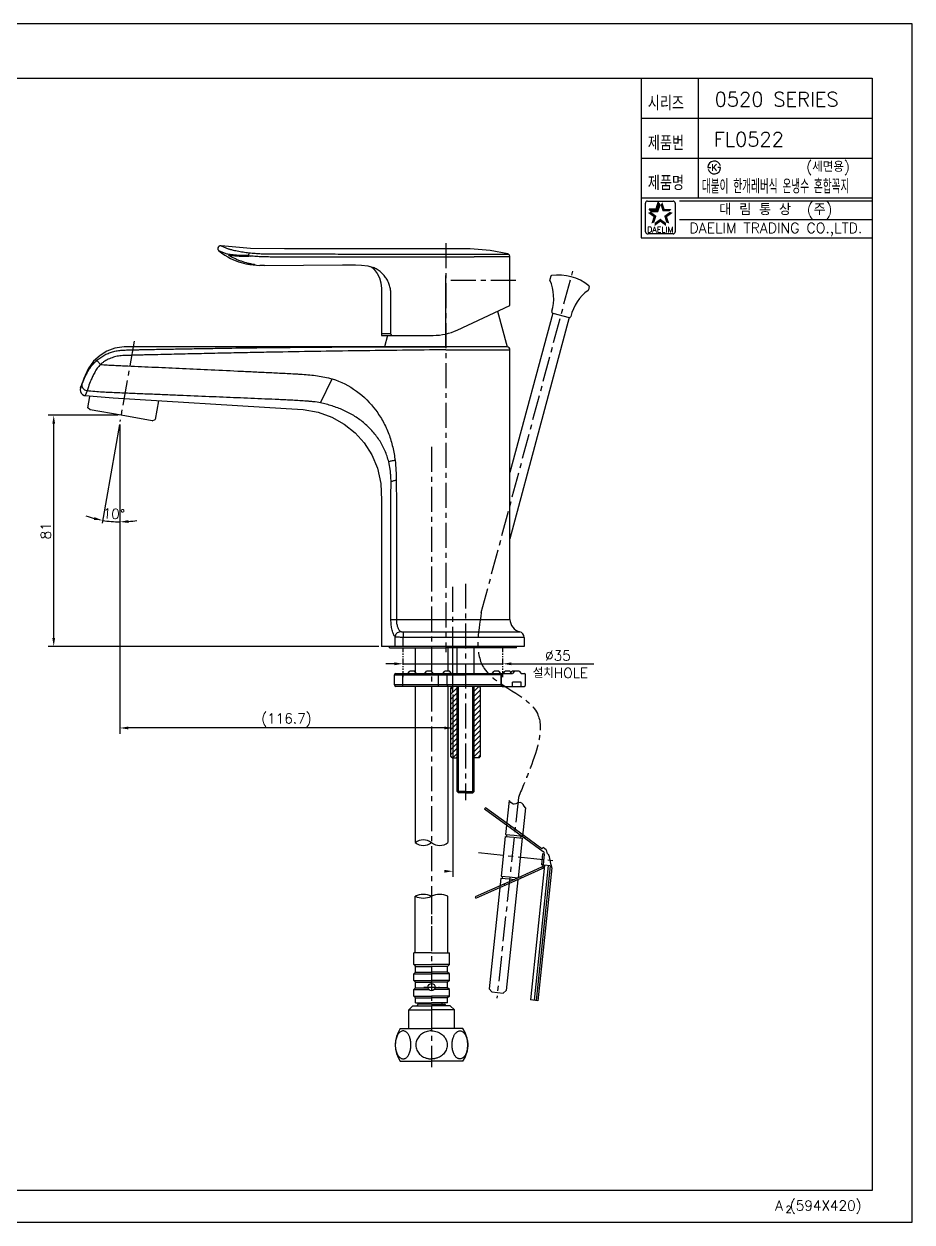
# Model space of a CAD drawing. Extents: x 2621 to 3215, y 11804 to 12224.
# Drawn here: x 2903.3 to 3214.7, y 11803.6 to 12223.6 of the extents above; entities that cross this region are included whole.
import ezdxf
from ezdxf.enums import TextEntityAlignment as Align

# ---------------------------------------------------------------- set-up
doc = ezdxf.new("R2010")
doc.units = 0
doc.header["$LTSCALE"] = 7
doc.header["$MEASUREMENT"] = 0
for name, pattern in [('CENTER', [2, 1.25, -0.25, 0.25, -0.25]), ('HIDDEN', [0.375, 0.25, -0.125]), ('PHANTOM2', [1.25, 0.625, -0.125, 0.125, -0.125, 0.125, -0.125])]:
    doc.linetypes.add(name, pattern=pattern)
doc.layers.get('0').update_dxf_attribs({"color": 2, "linetype": 'CONTINUOUS'})
for name, color, linetype in [('08_ALL_FEATURES', 7, 'CONTINUOUS'), ('CL', 1, 'CENTER'), ('D', 2, 'CONTINUOUS'), ('DEFAULT_2', 8, 'HIDDEN'), ('DIM', 2, 'CONTINUOUS'), ('DWG', 7, 'CONTINUOUS'), ('HT', 3, 'CONTINUOUS'), ('PH', 3, 'PHANTOM2'), ('TXT', 4, 'CONTINUOUS')]:
    doc.layers.add(name, color=color, linetype=linetype)
doc.styles.add('GHS', font='ROMANS.shx', dxfattribs={"bigfont": 'GHS.shx'})
doc.styles.add('ROMANS', font='romans', dxfattribs={"bigfont": 'GHS.shx'})

msp = doc.modelspace()

# ---------------------------------------------------------------- hatches: boundary and pattern name
at = {"layer": 'HT'}
h = msp.add_hatch(dxfattribs=at)
h.set_pattern_fill('ANSI31', color=256, scale=10, style=0)
h.set_pattern_definition([(45, (3206.591, 4431.2558), (-0.88388348, 0.88388348), [])])
h.paths.add_polyline_path([(3055.68, 11991.37), (3053.61, 11991.37), (3053.55, 11991.34), (3053.48, 11991.29), (3053.41, 11991.24), (3053.34, 11991.19), (3053.28, 11991.14), (3053.2, 11991.08), (3053.13, 11991.02), (3053.06, 11990.95), (3052.99, 11990.87), (3052.99, 11966.87), (3053.06, 11966.8), (3053.13, 11966.73), (3053.2, 11966.67), (3053.28, 11966.61), (3053.34, 11966.56), (3053.41, 11966.51), (3053.48, 11966.46), (3053.55, 11966.41), (3053.61, 11966.37), (3054.96, 11966.37), (3055.02, 11966.41), (3055.09, 11966.46), (3055.16, 11966.51), (3055.68, 11966.9)])
h.paths.add_polyline_path([(3063.38, 11990.87), (3063.31, 11990.95), (3063.24, 11991.02), (3063.16, 11991.08), (3063.09, 11991.14), (3063.02, 11991.19), (3062.96, 11991.24), (3062.89, 11991.29), (3062.82, 11991.34), (3062.76, 11991.37), (3060.68, 11991.37), (3060.68, 11966.9), (3061.21, 11966.51), (3061.28, 11966.46), (3061.35, 11966.41), (3061.41, 11966.37), (3062.76, 11966.37), (3062.82, 11966.41), (3062.89, 11966.46), (3062.96, 11966.51), (3063.02, 11966.56), (3063.09, 11966.61), (3063.16, 11966.67), (3063.24, 11966.73), (3063.31, 11966.8), (3063.38, 11966.87)])

# ---------------------------------------------------------------- linework, layer by layer
at = {"color": 7}
for p, q in [((3119.73, 12204.59), (3119.73, 12148.59)), ((3139.73, 12204.59), (3139.73, 12162.59)), ((3119.73, 12190.59), (3200.73, 12190.59)), ((3119.73, 12176.59), (3200.73, 12176.59)), ((3119.73, 12162.59), (3200.73, 12162.59)), ((3119.73, 12148.59), (3200.73, 12148.59))]:
    msp.add_line(p, q, dxfattribs=at)
at = {"color": 2, "linetype": 'Continuous'}
for p, q in [((3121.21, 12150.73), (3121.21, 12160.73)), ((3121.96, 12161.48), (3130.96, 12161.48)), ((3131.71, 12160.73), (3131.71, 12150.73)), ((3133.23, 12161.59), (3200.73, 12161.59)), ((3133.23, 12155.09), (3200.73, 12155.09)), ((3130.96, 12149.98), (3122.21, 12149.98))]:
    msp.add_line(p, q, dxfattribs=at)
at = {"color": 2}
for p, q in [((3124.97, 12158.77), (3125.72, 12161.08)), ((3125.64, 12157.86), (3126.39, 12160.17)), ((3126.39, 12160.17), (3125.72, 12161.08)), ((3123.21, 12157.86), (3122.55, 12158.77)), ((3122.55, 12158.77), (3124.97, 12158.77)), ((3123.21, 12157.86), (3125.64, 12157.86)), ((3046.22, 11913.87), (3046.23, 11913.88))]:
    msp.add_line(p, q, dxfattribs=at)
at = {"color": 7, "linetype": 'Continuous'}
for p, q in [((2971.36, 12145.2), (2971.33, 12145.12)), ((2971.34, 12144.51), (2971.37, 12144.42)), ((2971.37, 12144.42), (2971.42, 12144.33)), ((2971.42, 12144.33), (2971.46, 12144.27)), ((2971.42, 12144.33), (2971.47, 12144.25)), ((2971.46, 12144.27), (2971.47, 12144.25)), ((2971.47, 12144.25), (2971.65, 12144.05)), ((2971.53, 12145.48), (2971.48, 12145.41)), ((2971.7, 12145.63), (2971.64, 12145.59)), ((2972.08, 12145.8), (2972.02, 12145.79)), ((2972.15, 12145.82), (2972.08, 12145.8)), ((2972.4, 12145.82), (2972.34, 12145.82)), ((3073.14, 12142.89), (3072.97, 12142.95)), ((3072.97, 12142.95), (3072.97, 12142.95)), ((3073.41, 12142.71), (3073.14, 12142.89)), ((3073.61, 12142.45), (3073.41, 12142.71)), ((3073.71, 12142.14), (3073.61, 12142.45)), ((2982.53, 12139.28), (2986.04, 12138.97)), ((2982.53, 12139.28), (2986.04, 12138.97)), ((2987.7, 12138.92), (3014.99, 12139.12)), ((2987.7, 12138.92), (3014.99, 12139.12)), ((3014.99, 12139.12), (3017.32, 12139.12)), ((3014.99, 12139.12), (3017.32, 12139.12)), ((3023.86, 12138.77), (3025.08, 12138.41)), ((3023.86, 12138.77), (3026.07, 12138.11)), ((3073.73, 12142.01), (3073.71, 12142.14)), ((3073.73, 12124.91), (3073.73, 12141.98)), ((3028.73, 12130.83), (3028.73, 12114.42)), ((3072.73, 12110.37), (2957.4, 12110.38)), ((3051.12, 12110.37), (3050.69, 12110.37)), ((3051.2, 12110.37), (3051.12, 12110.37)), ((3051.23, 12110.37), (3051.2, 12110.37)), ((3051.23, 12109.37), (3073.73, 12109.37)), ((3073.73, 12014.87), (3073.73, 12109.37)), ((3007.28, 12090.76), (3011.39, 12099.16)), ((2925.44, 12094.96), (2924.8, 12093.31)), ((2924.8, 12093.31), (2934.61, 12092.48)), ((2934.61, 12092.48), (2995.3, 12088.82)), ((3031.99, 12014.87), (3073.73, 12014.87)), ((3033.49, 12005.37), (3033.48, 12008.75)), ((3036.31, 12010.5), (3077.2, 12010.5)), ((3036.31, 12005.37), (3036.31, 12008.55)), ((3078.73, 12008.55), (3036.31, 12008.55)), ((3078.73, 12008.55), (3078.73, 12005.37)), ((3078.73, 12005.37), (3028.73, 12005.37))]:
    msp.add_line(p, q, dxfattribs=at)
at = {"color": 1, "linetype": 'Continuous'}
for p, q in [((3051.23, 12110.37), (3051.23, 12135.39)), ((3053.73, 11989.49), (3053.73, 12005.37))]:
    msp.add_line(p, q, dxfattribs=at)
at = {"linetype": 'Continuous'}
msp.add_lwpolyline([(2620.73, 11803.59), (3214.73, 11803.59), (3214.73, 12223.59), (2620.73, 12223.59)], close=True, dxfattribs=at)
at = {"color": 7, "linetype": 'Continuous'}
for points in [[(2971.33, 12145.12), (2971.31, 12145.04), (2971.3, 12144.96), (2971.29, 12144.87), (2971.29, 12144.78), (2971.3, 12144.69), (2971.31, 12144.6), (2971.34, 12144.51)], [(2971.48, 12145.41), (2971.43, 12145.35), (2971.39, 12145.28), (2971.36, 12145.2)], [(2971.64, 12145.59), (2971.58, 12145.53), (2971.53, 12145.48)], [(2971.65, 12144.05), (2972.62, 12143.3), (2973.7, 12142.56), (2974.79, 12141.9), (2975.77, 12141.37), (2976.74, 12140.91), (2977.67, 12140.52), (2978.57, 12140.2), (2979.43, 12139.94), (2980.26, 12139.73), (2981.06, 12139.54), (2981.83, 12139.38), (2982.53, 12139.28)], [(2972.02, 12145.79), (2971.95, 12145.77), (2971.89, 12145.74), (2971.82, 12145.71), (2971.76, 12145.67), (2971.7, 12145.63)], [(2972.34, 12145.82), (2972.28, 12145.82), (2972.21, 12145.82), (2972.15, 12145.82)], [(3051.95, 12144.72), (2994.65, 12144.72), (2982.75, 12144.89), (2972.41, 12145.82)], [(3072.97, 12142.95), (3066.83, 12144.15), (3059.75, 12144.71), (3051.95, 12144.72)], [(3017.32, 12139.12), (3019.52, 12139.1), (3021.73, 12139), (3023.86, 12138.77)], [(3017.32, 12139.12), (3019.52, 12139.1), (3021.73, 12139), (3023.86, 12138.77)], [(3025.08, 12138.41), (3026.07, 12137.51), (3027.15, 12136.11), (3027.97, 12134.55), (3028.5, 12132.82), (3028.73, 12130.83)], [(2957.4, 12110.38), (2946.5, 12110.39), (2942.24, 12110.38), (2938.49, 12110.35), (2935.19, 12109.89), (2932.4, 12108.86), (2929.98, 12107.4)], [(2929.98, 12107.4), (2927.73, 12105.33), (2925.82, 12102.64), (2924.32, 12099.33), (2923.11, 12095.88)], [(2923.11, 12095.88), (2923.03, 12095.31), (2923.12, 12094.69), (2923.41, 12094.13), (2923.86, 12093.68), (2924.43, 12093.39), (2924.8, 12093.31)], [(2995.3, 12088.82), (3001.26, 12088.45), (3006.51, 12087.53), (3011.3, 12085.8), (3015.63, 12083.35), (3019.43, 12080.27), (3022.61, 12076.72), (3025.26, 12072.57), (3027.26, 12067.83), (3028.47, 12062.51), (3028.74, 12056.65), (3028.73, 12005.37)]]:
    msp.add_lwpolyline(points, dxfattribs=at)
at = {"color": 2, "linetype": 'Continuous'}
for centre, radius, start, end in [((3121.96, 12160.73), 0.75, 90, 180), ((3130.96, 12160.73), 0.75, 0, 90), ((3122.09, 12150.85), 0.884, 188.1301, 278.1301), ((3130.96, 12150.73), 0.75, 270, 0), ((3043.38, 11911.66), 6.77, 65.107, 115.329), ((3043.33, 11923.94), 6.78, 245.1431, 295.293), ((3049.08, 11911.66), 6.77, 64.671, 114.893)]:
    msp.add_arc(centre, radius, start, end, dxfattribs=at)
at = {"color": 7, "linetype": 'Continuous'}
for centre, radius, start, end in [((2972.29, 12144.82), 0.999, 101.1342, 213.8387), ((2972.29, 12144.82), 1.01, 82.7442, 101.1081), ((3072.72, 12141.97), 1.01, 60.8236, 75.7206), ((3072.73, 12141.98), 0.996, 51.8002, 60.8166), ((3072.72, 12141.97), 1, 42.0377, 51.7774), ((3072.73, 12141.98), 0.998, 13.7351, 42.0249), ((3072.72, 12141.97), 1.01, 1.9742, 13.7303), ((3072.73, 12109.37), 1, 359.9972, 89.9908), ((3078.23, 12014.88), 4.5, 180.044, 256.6658), ((3076.73, 12008.55), 2, 359.9662, 76.638), ((3043.73, 11865.69), 10.25, 145.8767, 214.1233), ((3048.73, 11865.69), 10.25, 325.8767, 34.1233)]:
    msp.add_arc(centre, radius, start, end, dxfattribs=at)
for centre, start, end in [((3043.36, 11932.89), 52.1368, 127.8632), ((3043.36, 11940.29), 232.1368, 307.8632), ((3049.11, 11940.29), 232.08, 307.8063)]:
    msp.add_arc(centre, 4.68, start, end)
for points, knots in [([(2928.87, 12105.68), (2929.72, 12106.43), (2931.14, 12107.39), (2933.2, 12108.31), (2934.8, 12108.82), (2936.44, 12109.14), (2938.05, 12109.27), (2939.58, 12109.31), (2941.06, 12109.35), (2942.52, 12109.38), (2944.47, 12109.43), (2946.91, 12109.47), (2949.84, 12109.53), (2953.74, 12109.6), (2958.61, 12109.69), (2964.46, 12109.8), (2970.31, 12109.89), (2978.11, 12110.01), (2987.87, 12110.14), (2999.57, 12110.26), (3011.27, 12110.35), (3019.07, 12110.37), (3022.98, 12110.37)], [0, 0, 0, 0, 0.035717, 0.053407, 0.071033, 0.088855, 0.105913, 0.121939, 0.137323, 0.152715, 0.168146, 0.198997, 0.229777, 0.260587, 0.322187, 0.3838, 0.445412, 0.507026, 0.630261, 0.753503, 0.876754, 1, 1, 1, 1]), ([(3051.23, 12109.37), (3046.15, 12109.31), (3036, 12109.18), (3020.76, 12109.02), (3005.52, 12108.8), (2992.83, 12108.57), (2982.67, 12108.37), (2975.05, 12108.21), (2968.7, 12108.08), (2963.63, 12107.96), (2959.82, 12107.88), (2956.01, 12107.79), (2952.2, 12107.7), (2949.03, 12107.63), (2946.49, 12107.57), (2944.59, 12107.53), (2942.68, 12107.48), (2940.78, 12107.42), (2938.87, 12107.39), (2937.29, 12107.3), (2936.03, 12107.11), (2934.8, 12106.82), (2933.3, 12106.29), (2931.89, 12105.54), (2930.84, 12104.83), (2930.35, 12104.43), (2930.11, 12104.22)], [0, 0, 0, 0, 0.125005, 0.250015, 0.375029, 0.500042, 0.562548, 0.625053, 0.687556, 0.718807, 0.750058, 0.781308, 0.812557, 0.843806, 0.85943, 0.875054, 0.890678, 0.906302, 0.921925, 0.937544, 0.945354, 0.953164, 0.968774, 0.984382, 0.992191, 1, 1, 1, 1]), ([(3022.98, 12110.37), (3027.68, 12110.38), (3037.09, 12110.37), (3046.49, 12110.37), (3051.2, 12110.37)], [0, 0, 0, 0, 0.500033, 1, 1, 1, 1]), ([(2923.77, 12097.53), (2923.95, 12097.97), (2924.41, 12099.15), (2925.14, 12100.72), (2925.99, 12102.24), (2926.8, 12103.46), (2927.76, 12104.63), (2928.49, 12105.34), (2928.87, 12105.68)], [0, 0, 0, 0, 0.148039, 0.390243, 0.533396, 0.685177, 0.84166, 1, 1, 1, 1]), ([(2930.11, 12104.22), (2929.96, 12104.39), (2929.73, 12104.64), (2929.45, 12104.98), (2929.26, 12105.2), (2929.1, 12105.39), (2928.98, 12105.53), (2928.91, 12105.62), (2928.88, 12105.67), (2928.87, 12105.68)], [0, 0, 0, 0, 0.357845, 0.53123, 0.687288, 0.816308, 0.912709, 0.973254, 1, 1, 1, 1]), ([(2930.11, 12104.22), (2929.72, 12103.79), (2929, 12102.9), (2928.1, 12101.48), (2927.37, 12100.06), (2926.62, 12098.36), (2925.99, 12096.67), (2925.59, 12095.43), (2925.44, 12094.96)], [0, 0, 0, 0, 0.165221, 0.327178, 0.482075, 0.625088, 0.859165, 1, 1, 1, 1]), ([(2930.11, 12104.22), (2930.91, 12104.16), (2932.51, 12104.05), (2934.91, 12103.93), (2937.3, 12103.83), (2940.5, 12103.68), (2944.5, 12103.5), (2950.91, 12103.2), (2959.06, 12102.83), (2969.16, 12102.36), (2977.83, 12101.95), (2984.93, 12101.61), (2989.36, 12101.4), (2992.91, 12101.23), (2995.57, 12101.1), (2997.78, 12100.99), (2999.56, 12100.87), (3001.33, 12100.76), (3003.54, 12100.6), (3006.19, 12100.29), (3008.81, 12099.83), (3010.54, 12099.41), (3011.39, 12099.16)], [0, 0, 0, 0, 0.029564, 0.058883, 0.088418, 0.117869, 0.176811, 0.235751, 0.353715, 0.477221, 0.607903, 0.673247, 0.738592, 0.771266, 0.803939, 0.836613, 0.85295, 0.869287, 0.901961, 0.934634, 0.96731, 1, 1, 1, 1]), ([(2923.11, 12095.88), (2923.13, 12095.92), (2923.34, 12096.47), (2923.56, 12097.02), (2923.77, 12097.53)], [0, 0, 0, 0, 0.061553, 1, 1, 1, 1]), ([(2925.44, 12094.96), (2925.15, 12095), (2924.58, 12095.2), (2923.93, 12095.83), (2923.62, 12096.67), (2923.68, 12097.26), (2923.77, 12097.53)], [0, 0, 0, 0, 0.253739, 0.506051, 0.75467, 1, 1, 1, 1]), ([(3011.39, 12099.16), (3014.43, 12098.24), (3020.21, 12095.3), (3025.9, 12089.61), (3029.33, 12084.24), (3031.33, 12079.88), (3032.72, 12075.3), (3033.27, 12072.16), (3033.46, 12070.58)], [0, 0, 0, 0, 0.249421, 0.499103, 0.624317, 0.749535, 0.874761, 1, 1, 1, 1]), ([(3007.28, 12090.76), (3006.48, 12090.92), (3005.27, 12091.11), (3003.65, 12091.28), (3002.43, 12091.36), (3001.21, 12091.43), (2999.59, 12091.55), (2997.55, 12091.68), (2995.11, 12091.79), (2991.85, 12091.94), (2987.78, 12092.12), (2982.9, 12092.32), (2976.38, 12092.6), (2968.03, 12092.94), (2959.51, 12093.3), (2952.45, 12093.59), (2947.04, 12093.81), (2941.64, 12094.03), (2936.24, 12094.26), (2930.83, 12094.48), (2927.23, 12094.78), (2925.44, 12094.96)], [0, 0, 0, 0, 0.029788, 0.044673, 0.059572, 0.074495, 0.089406, 0.119256, 0.149086, 0.178916, 0.238574, 0.298228, 0.357886, 0.477179, 0.604035, 0.670005, 0.735998, 0.802004, 0.867994, 0.93394, 1, 1, 1, 1]), ([(3031.23, 12070.06), (3030.89, 12071.42), (3029.99, 12074.08), (3027.98, 12077.78), (3025.42, 12081.09), (3022.39, 12083.97), (3018.98, 12086.36), (3015.89, 12087.96), (3013.32, 12089.02), (3011.34, 12089.71), (3009.33, 12090.29), (3007.96, 12090.62), (3007.28, 12090.76)], [0, 0, 0, 0, 0.125754, 0.251064, 0.37595, 0.500414, 0.624718, 0.749114, 0.811537, 0.874129, 0.936977, 1, 1, 1, 1]), ([(3033.46, 12070.58), (3033.01, 12070.52), (3032.38, 12070.41), (3031.64, 12070.21), (3031.35, 12070.11), (3031.23, 12070.06)], [0, 0, 0, 0, 0.598217, 0.828768, 1, 1, 1, 1]), ([(3032.03, 12063.22), (3032.02, 12063.79), (3032, 12064.58), (3031.92, 12065.59), (3031.87, 12066.23), (3031.81, 12066.88), (3031.64, 12068.16), (3031.44, 12069.22), (3031.23, 12070.06)], [0, 0, 0, 0, 0.250135, 0.343955, 0.437789, 0.531603, 0.625388, 1, 1, 1, 1]), ([(3033.46, 12070.58), (3033.6, 12069.43), (3033.79, 12067.11), (3033.83, 12064.79), (3033.85, 12063.63)], [0, 0, 0, 0, 0.499972, 1, 1, 1, 1]), ([(3031.99, 12014.87), (3032, 12018.9), (3032, 12026.96), (3032, 12037.03), (3032, 12045.09), (3032, 12050.12), (3031.99, 12054.15), (3031.99, 12057.17), (3032, 12060.2), (3032.04, 12062.21), (3032.03, 12063.22)], [0, 0, 0, 0, 0.250001, 0.500004, 0.625003, 0.750005, 0.812506, 0.875006, 0.937505, 1, 1, 1, 1]), ([(3032.03, 12063.22), (3032.07, 12063.21), (3032.17, 12063.23), (3032.4, 12063.3), (3032.75, 12063.43), (3033.26, 12063.58), (3033.64, 12063.62), (3033.85, 12063.63)], [0, 0, 0, 0, 0.067316, 0.155031, 0.385312, 0.6719, 1, 1, 1, 1]), ([(3033.85, 12063.63), (3033.86, 12062.61), (3033.89, 12060.58), (3033.89, 12057.53), (3033.9, 12054.49), (3033.9, 12048.39), (3033.9, 12039.25), (3033.9, 12027.06), (3033.89, 12018.94), (3033.89, 12014.87)], [0, 0, 0, 0, 0.062501, 0.125001, 0.187501, 0.25, 0.5, 0.75, 1, 1, 1, 1]), ([(3033.48, 12008.75), (3033.37, 12008.87), (3033.14, 12009.16), (3032.86, 12009.69), (3032.61, 12010.34), (3032.31, 12011.4), (3032.06, 12012.93), (3031.99, 12014.2), (3031.99, 12014.87)], [0, 0, 0, 0, 0.078015, 0.171448, 0.280595, 0.403971, 0.68647, 1, 1, 1, 1]), ([(3033.89, 12014.87), (3033.89, 12014.4), (3033.95, 12013.5), (3034.25, 12012.26), (3034.71, 12011.29), (3035.14, 12010.8), (3035.37, 12010.63)], [0, 0, 0, 0, 0.306964, 0.584882, 0.816707, 1, 1, 1, 1]), ([(3033.48, 12008.75), (3033.51, 12009), (3033.63, 12009.48), (3034.04, 12010.08), (3034.65, 12010.47), (3035.12, 12010.59), (3035.37, 12010.63)], [0, 0, 0, 0, 0.265201, 0.501629, 0.739046, 1, 1, 1, 1]), ([(3036.31, 12008.55), (3036, 12008.55), (3035.42, 12008.56), (3034.63, 12008.59), (3034.05, 12008.63), (3033.68, 12008.69), (3033.54, 12008.72), (3033.48, 12008.75)], [0, 0, 0, 0, 0.321376, 0.612334, 0.845401, 0.933654, 1, 1, 1, 1]), ([(3035.37, 12010.63), (3035.42, 12010.6), (3035.56, 12010.56), (3035.87, 12010.5), (3036.14, 12010.5), (3036.32, 12010.5)], [0, 0, 0, 0, 0.188397, 0.435368, 1, 1, 1, 1]), ([(3036.31, 12010.5), (3036.31, 12010.26), (3036.31, 12009.61), (3036.31, 12008.96), (3036.31, 12008.55)], [0, 0, 0, 0, 0.36272, 1, 1, 1, 1]), ([(3046.23, 11870.6), (3046.06, 11870.6), (3045.56, 11870.57), (3044.76, 11870.45), (3043.86, 11870.15), (3043.04, 11869.73), (3042.33, 11869.2), (3041.73, 11868.57), (3041.26, 11867.87), (3040.93, 11867.11), (3040.74, 11866.31), (3040.7, 11865.49), (3040.82, 11864.67), (3041.08, 11863.88), (3041.49, 11863.14), (3042.03, 11862.47), (3042.69, 11861.89), (3043.46, 11861.42), (3044.22, 11861.1), (3044.72, 11860.97), (3044.93, 11860.92)], [2.866323, 2.866323, 2.866323, 2.866323, 3.900598, 5.837743, 7.725589, 9.561974, 11.329327, 13.048955, 14.730361, 16.370643, 18.001193, 19.615777, 21.252093, 22.917828, 24.592492, 26.2993, 28.053543, 29.846224, 31.70138, 32.965413, 32.965413, 32.965413, 32.965413]), ([(3046.23, 11870.6), (3046.4, 11870.6), (3046.9, 11870.57), (3047.7, 11870.45), (3048.6, 11870.15), (3049.42, 11869.73), (3050.13, 11869.2), (3050.73, 11868.57), (3051.2, 11867.87), (3051.53, 11867.11), (3051.72, 11866.31), (3051.76, 11865.49), (3051.65, 11864.67), (3051.38, 11863.88), (3050.97, 11863.14), (3050.43, 11862.47), (3049.77, 11861.89), (3049, 11861.42), (3048.24, 11861.1), (3047.74, 11860.97), (3047.53, 11860.92)], [2.866323, 2.866323, 2.866323, 2.866323, 3.900598, 5.837743, 7.725589, 9.561974, 11.329327, 13.048955, 14.730361, 16.370643, 18.001193, 19.615777, 21.252093, 22.917828, 24.592492, 26.2993, 28.053543, 29.846224, 31.70138, 32.965413, 32.965413, 32.965413, 32.965413])]:
    msp.add_open_spline(points, degree=3, knots=knots, dxfattribs=at)
for points in [[(3036.98, 11870.43), (3036.5, 11870.58), (3036.02, 11870.58), (3035.54, 11870.42), (3035.09, 11870.13), (3034.68, 11869.71), (3034.33, 11869.18), (3034.03, 11868.56), (3033.8, 11867.86), (3033.64, 11867.11), (3033.54, 11866.32), (3033.52, 11865.51), (3033.57, 11864.71), (3033.7, 11863.92), (3033.9, 11863.18), (3034.17, 11862.52), (3034.49, 11861.93), (3034.87, 11861.46), (3035.3, 11861.1), (3035.6, 11860.93)], [(3036.25, 11860.79), (3036.62, 11860.82), (3036.99, 11860.96), (3037.36, 11861.18), (3037.7, 11861.49), (3038.03, 11861.9), (3038.31, 11862.38), (3038.56, 11862.94), (3038.76, 11863.58), (3038.91, 11864.31), (3039.01, 11865.11), (3039.02, 11865.93), (3038.96, 11866.75), (3038.83, 11867.5), (3038.66, 11868.15), (3038.46, 11868.68), (3038.24, 11869.13), (3038.02, 11869.5), (3037.78, 11869.81), (3037.52, 11870.07), (3037.26, 11870.28), (3036.98, 11870.43)], [(3056.22, 11860.79), (3055.84, 11860.82), (3055.47, 11860.96), (3055.1, 11861.18), (3054.76, 11861.49), (3054.44, 11861.9), (3054.15, 11862.38), (3053.91, 11862.94), (3053.7, 11863.58), (3053.55, 11864.31), (3053.46, 11865.11), (3053.44, 11865.93), (3053.5, 11866.75), (3053.63, 11867.5), (3053.8, 11868.15), (3054, 11868.68), (3054.22, 11869.13), (3054.45, 11869.5), (3054.69, 11869.81), (3054.94, 11870.07), (3055.2, 11870.28), (3055.48, 11870.43)], [(3055.48, 11870.43), (3055.96, 11870.58), (3056.45, 11870.58), (3056.92, 11870.42), (3057.37, 11870.13), (3057.78, 11869.71), (3058.13, 11869.18), (3058.43, 11868.56), (3058.66, 11867.86), (3058.83, 11867.11), (3058.92, 11866.32), (3058.94, 11865.51), (3058.89, 11864.71), (3058.76, 11863.92), (3058.56, 11863.18), (3058.29, 11862.52), (3057.97, 11861.93), (3057.59, 11861.46), (3057.16, 11861.1), (3056.86, 11860.93)], [(3035.6, 11860.93), (3035.76, 11860.87), (3036.25, 11860.79)], [(3044.93, 11860.92), (3045.24, 11860.86), (3046.22, 11860.79)], [(3047.53, 11860.92), (3047.22, 11860.86), (3046.24, 11860.79)], [(3056.86, 11860.93), (3056.7, 11860.87), (3056.22, 11860.79)]]:
    msp.add_spline(points, degree=3, dxfattribs=at)
at = {"color": 2}
for points in [[(3124.97, 12158.77), (3125.64, 12157.86), (3125.72, 12161.08), (3126.39, 12160.17)], [(3127.2, 12161.08), (3126.54, 12160.17), (3127.95, 12158.77), (3127.28, 12157.86)], [(3124.05, 12155.94), (3125.13, 12156.29), (3122.09, 12157.37), (3123.17, 12157.72)], [(3122.55, 12158.77), (3123.21, 12157.86), (3124.97, 12158.77), (3125.64, 12157.86)], [(3123.3, 12153.64), (3124.38, 12153.99), (3124.05, 12155.94), (3125.13, 12156.29)], [(3126.46, 12154.19), (3126.46, 12155.33), (3124.5, 12152.77), (3124.5, 12153.9)], [(3128.42, 12152.77), (3128.42, 12153.9), (3126.46, 12154.19), (3126.46, 12155.33)], [(3127.95, 12158.77), (3127.28, 12157.86), (3130.38, 12158.77), (3129.71, 12157.86)], [(3130.83, 12157.37), (3129.76, 12157.72), (3128.87, 12155.94), (3127.79, 12156.29)], [(3128.87, 12155.94), (3127.79, 12156.29), (3129.62, 12153.64), (3128.54, 12153.99)]]:
    msp.add_solid(points, dxfattribs=at)
at = {"layer": '08_ALL_FEATURES', "color": 7, "linetype": 'Continuous'}
for p, q in [((2974.23, 12143), (2971.65, 12144.05)), ((2972.41, 12145.82), (2974.96, 12144.81)), ((2982.06, 12142.41), (2982.7, 12142.15)), ((3051.23, 12144.72), (3051.23, 12142.9)), ((3051.23, 12142.9), (3051.23, 12141.91)), ((3073.73, 12141.91), (3061.23, 12141.91)), ((3032.01, 12114.92), (3028.73, 12114.92))]:
    msp.add_line(p, q, dxfattribs=at)
for points, knots in [([(2982.06, 12142.41), (2981.75, 12142.39), (2981.09, 12142.37), (2979.66, 12142.39), (2978.17, 12142.47), (2976.71, 12142.6), (2975.72, 12142.72), (2974.91, 12142.84), (2974.43, 12142.94), (2974.23, 12143)], [0, 0, 0, 0, 0.118025, 0.253036, 0.544115, 0.685164, 0.813149, 0.920568, 1, 1, 1, 1]), ([(2974.96, 12144.81), (2975.03, 12144.78), (2975.22, 12144.72), (2975.52, 12144.63), (2975.89, 12144.53), (2976.44, 12144.4), (2977.19, 12144.22), (2978.13, 12144.03), (2979.12, 12143.84), (2980.48, 12143.61), (2981.52, 12143.47), (2982.21, 12143.4)], [0, 0, 0, 0, 0.033588, 0.078145, 0.129897, 0.186562, 0.309423, 0.440583, 0.576721, 0.716092, 1, 1, 1, 1]), ([(2982.7, 12142.15), (2982.33, 12142.11), (2981.58, 12142.07), (2980.1, 12142.06), (2978.66, 12142.11), (2977.28, 12142.21), (2976.38, 12142.29), (2975.65, 12142.38), (2975.22, 12142.45), (2975.04, 12142.49)], [0, 0, 0, 0, 0.146904, 0.292948, 0.576838, 0.709742, 0.830041, 0.92965, 1, 1, 1, 1]), ([(2984.42, 12139.2), (2984, 12139.24), (2983.37, 12139.33), (2982.55, 12139.51), (2981.33, 12139.81), (2979.93, 12140.22), (2978.37, 12140.82), (2976.85, 12141.49), (2975.75, 12142.07), (2975.04, 12142.49)], [0, 0, 0, 0, 0.126442, 0.189406, 0.252194, 0.502744, 0.62762, 0.752109, 1, 1, 1, 1]), ([(2982.21, 12143.4), (2982.22, 12143.37), (2982.21, 12143.31), (2982.19, 12143.18), (2982.13, 12142.98), (2982.08, 12142.71), (2982.06, 12142.51), (2982.06, 12142.41)], [0, 0, 0, 0, 0.078755, 0.176988, 0.416454, 0.696924, 1, 1, 1, 1]), ([(2982.06, 12142.41), (2982.78, 12142.34), (2984.21, 12142.2), (2986.37, 12142.07), (2988.17, 12142.02), (2989.61, 12142.01), (2991.05, 12142), (2992.85, 12142), (2995.73, 12142), (2999.33, 12141.99), (3003.65, 12141.98), (3007.97, 12141.97), (3012.3, 12141.97), (3018.06, 12141.96), (3025.27, 12141.95), (3033.92, 12141.94), (3041.13, 12141.93), (3046.9, 12141.92), (3049.79, 12141.92), (3051.23, 12141.91)], [0, 0, 0, 0, 0.031217, 0.062436, 0.093658, 0.10927, 0.124884, 0.156113, 0.187344, 0.249815, 0.312295, 0.374784, 0.437281, 0.499786, 0.624814, 0.749863, 0.874927, 0.937463, 1, 1, 1, 1]), ([(2982.21, 12143.4), (2982.93, 12143.32), (2984.36, 12143.19), (2986.51, 12143.05), (2988.3, 12143), (2989.74, 12143), (2991.18, 12142.99), (2992.97, 12142.98), (2995.85, 12142.98), (2999.44, 12142.97), (3003.76, 12142.97), (3008.07, 12142.96), (3012.38, 12142.95), (3018.14, 12142.94), (3025.33, 12142.93), (3032.52, 12142.92), (3038.28, 12142.92), (3041.88, 12142.91), (3044.75, 12142.91), (3047.63, 12142.9), (3049.79, 12142.91), (3051.23, 12142.9)], [0, 0, 0, 0, 0.031203, 0.062417, 0.093635, 0.109247, 0.124861, 0.15609, 0.187322, 0.249793, 0.312274, 0.374763, 0.437261, 0.499766, 0.624797, 0.74985, 0.812382, 0.874919, 0.906188, 0.937458, 1, 1, 1, 1]), ([(3061.23, 12142.89), (3061.94, 12142.89), (3063.35, 12142.89), (3065.45, 12142.89), (3067.51, 12142.9), (3069.51, 12142.9), (3071.37, 12142.9), (3072.56, 12142.9), (3073.11, 12142.91)], [0, 0, 0, 0, 0.0978137, 0.1946884, 0.2897023, 0.3819433, 0.4705473, 0.546388, 0.546388, 0.546388, 0.546388]), ([(3032.01, 12114.92), (3032.01, 12116), (3032, 12117.62), (3032, 12119.78), (3032, 12121.39), (3032, 12123.01), (3032, 12124.63), (3031.99, 12125.98), (3032, 12127.06), (3032.01, 12127.87), (3032, 12128.68), (3031.98, 12129.49), (3031.9, 12130.29), (3031.71, 12131.36), (3031.31, 12132.65), (3030.59, 12134.1), (3029.65, 12135.42), (3028.51, 12136.57), (3027.21, 12137.54), (3026.26, 12138.04), (3025.76, 12138.25)], [0, 0, 0, 0, 0.125165, 0.18775, 0.250338, 0.312923, 0.375509, 0.438095, 0.469388, 0.500681, 0.531972, 0.563264, 0.59454, 0.625806, 0.688252, 0.750667, 0.813043, 0.875386, 0.937702, 1, 1, 1, 1]), ([(3032.29, 12114.46), (3032.21, 12114.5), (3032.06, 12114.63), (3032.01, 12114.82), (3032.01, 12114.92)], [0, 0, 0, 0, 0.493907, 1, 1, 1, 1])]:
    msp.add_open_spline(points, degree=3, knots=knots, dxfattribs=at)
for points in [[(3051.23, 12142.9), (3054.56, 12142.89), (3057.9, 12142.89), (3061.23, 12142.89)], [(3051.23, 12141.91), (3054.56, 12141.91), (3057.9, 12141.91), (3061.23, 12141.91)]]:
    msp.add_open_spline(points, degree=3, dxfattribs=at)
at = {"layer": 'CL'}
for p, q in [((3051.23, 12146.72), (3051.23, 12003.37)), ((3063.69, 12017.26), (3095.75, 12136.9)), ((3053, 12133.72), (3077.43, 12133.72)), ((2941.93, 12112.39), (2936.96, 12084.21)), ((3046.23, 12075.34), (3046.23, 11857.94)), ((3053.73, 11989.53), (3053.73, 12027.31)), ((3058.18, 12027.37), (3058.18, 11951.53)), ((3076.7, 11952.47), (3069.15, 11882.09)), ((3062.7, 11933.08), (3089.16, 11930.29)), ((3046.23, 11920.25), (3046.23, 11905.86))]:
    msp.add_line(p, q, dxfattribs=at)
at = {"layer": 'CL', "ltscale": 0.5}
msp.add_line((3043.48, 11885.94), (3048.98, 11885.94), dxfattribs=at)
at = {"layer": 'CL'}
msp.add_spline([(3063.69, 12017.26), (3064.73, 11997.62), (3083.35, 11981.81), (3080.9, 11962.91), (3076.7, 11952.47)], degree=3, dxfattribs=at)
at = {"layer": 'D'}
for p, q in [((3143.12, 12173.27), (3143.62, 12173.27)), ((3143.62, 12173.27), (3144.12, 12173.27)), ((3147.12, 12173.27), (3146.62, 12173.27)), ((3147.62, 12173.27), (3147.12, 12173.27)), ((2936.36, 12086.42), (2911.74, 12086.42)), ((2913.74, 12008.37), (2913.74, 12083.42)), ((2936.79, 12083.23), (2930.68, 12048.59)), ((2936.96, 12083.21), (2936.96, 11974.79)), ((3027.73, 12005.37), (2911.74, 12005.37)), ((3033.23, 11999.29), (3030.23, 11999.29)), ((3036.23, 11999.29), (3071.23, 11999.29)), ((3074.23, 11999.29), (3103.2, 11999.29)), ((3055.68, 11988.87), (3055.68, 11991.37)), ((3055.68, 11954.08), (3055.68, 11991.37)), ((3060.68, 11988.87), (3060.68, 11991.37)), ((3060.68, 11954.08), (3060.68, 11991.37)), ((3053.73, 11988.53), (3053.73, 11974.79)), ((3050.73, 11976.79), (2939.96, 11976.79)), ((3083.49, 11881.19), (3080.9, 11881.47)), ((3083.06, 11881.24), (3082.9, 11881.31))]:
    msp.add_line(p, q, dxfattribs=at)
for centre, radius, start, end in [((3145.37, 12173.27), 2.25, 15, 180), ((3145.37, 12173.27), 2.25, 195, 0), ((2936.96, 12084.21), 35.17, 250.2218, 255.1109), ((2936.96, 12084.21), 35.17, 260, 270), ((2936.96, 12084.21), 35.17, 274.8891, 279.7783)]:
    msp.add_arc(centre, radius, start, end, dxfattribs=at)
msp.add_open_spline([(3079.18, 11948.76), (3078.63, 11949.67), (3077.63, 11951.35), (3075.49, 11949.85), (3074.43, 11950.22), (3073.43, 11951.39)], degree=3, knots=[0, 0, 0, 0, 2.649885, 4.852652, 6.032148, 6.032148, 6.032148, 6.032148], dxfattribs=at)
for points in [[(2913.24, 12083.42), (2914.24, 12083.42), (2913.74, 12086.42)], [(2928.04, 12050.71), (2927.82, 12049.73), (2930.86, 12049.58)], [(2939.98, 12048.67), (2939.94, 12049.67), (2936.96, 12049.04)], [(2913.24, 12008.37), (2914.24, 12008.37), (2913.74, 12005.37)], [(3033.23, 11999.79), (3033.23, 11998.79), (3036.23, 11999.29)], [(3074.23, 11999.79), (3074.23, 11998.79), (3071.23, 11999.29)], [(2939.96, 11977.29), (2939.96, 11976.29), (2936.96, 11976.79)], [(3050.73, 11977.29), (3050.73, 11976.29), (3053.73, 11976.79)]]:
    msp.add_solid(points, dxfattribs=at)
at = {"layer": 'DEFAULT_2', "color": 8, "linetype": 'HIDDEN'}
msp.add_line((2972.41, 12145.82), (2972.4, 12145.82), dxfattribs=at)
at = {"layer": 'DIM'}
for p, q in [((3051.98, 11991.37), (3051.98, 11936.59)), ((3053.73, 11988.49), (3053.73, 11924.56)), ((3064.82, 11948.43), (3065.11, 11948.83))]:
    msp.add_line(p, q, dxfattribs=at)
msp.add_solid([(3050.73, 11927.06), (3050.73, 11926.06), (3053.73, 11926.56)], dxfattribs=at)
at = {"layer": 'DWG'}
for p, q in [((3088.03, 12135.15), (3087.72, 12133.99)), ((3101.55, 12131.52), (3101.24, 12130.37)), ((3055.25, 12116.29), (3073.73, 12124.91)), ((3069.39, 12122.89), (3072.73, 12110.42)), ((3088.71, 12122.22), (3073.73, 12066.32)), ((3094.51, 12120.67), (3073.73, 12043.15)), ((3028.73, 12114.42), (3046.79, 12114.42)), ((3030.8, 12114.42), (3029.73, 12110.42)), ((2925.67, 12089.07), (2926.36, 12092.98)), ((2926.55, 12088.33), (2925.67, 12089.07)), ((2937.36, 12086.42), (2926.55, 12088.33)), ((2950.47, 12091.52), (2949.3, 12084.9)), ((2948.22, 12084.51), (2937.36, 12086.42)), ((2948.22, 12084.51), (2949.3, 12084.9)), ((3031.48, 12004.87), (3031.48, 12005.37)), ((3031.48, 12004.87), (3051.23, 12004.87)), ((3040.48, 12004.87), (3040.48, 11996.42)), ((3075.98, 12004.87), (3051.23, 12004.87)), ((3051.98, 12004.87), (3051.98, 11996.67)), ((3055.18, 11995.87), (3055.18, 12004.87)), ((3061.18, 11995.87), (3061.18, 12004.87)), ((3075.98, 12004.87), (3075.98, 12005.37)), ((3076.23, 12005.37), (3076.23, 12005.37)), ((3033.22, 11991.87), (3033.22, 11995.37)), ((3033.22, 11995.37), (3058.18, 11995.37)), ((3033.72, 11995.87), (3058.18, 11995.87)), ((3036.22, 11991.37), (3036.22, 11995.87)), ((3037.93, 11995.87), (3038.61, 11996.67)), ((3040.26, 11996.67), (3038.61, 11996.67)), ((3040.93, 11995.87), (3040.26, 11996.67)), ((3043.84, 11995.87), (3044.51, 11996.67)), ((3046.17, 11996.67), (3044.51, 11996.67)), ((3046.84, 11995.87), (3046.17, 11996.67)), ((3048.68, 11991.37), (3048.68, 11995.87)), ((3050.18, 11995.87), (3050.86, 11996.67)), ((3052.51, 11996.67), (3050.86, 11996.67)), ((3051.68, 11991.87), (3051.68, 11995.37)), ((3053.18, 11995.87), (3052.51, 11996.67)), ((3058.18, 11995.87), (3071.1, 11995.87)), ((3070.68, 11995.37), (3058.18, 11995.37)), ((3067.54, 11995.87), (3068.21, 11996.67)), ((3069.84, 11996.67), (3068.21, 11996.67)), ((3070.51, 11995.87), (3069.84, 11996.67)), ((3070.6, 11995.37), (3070.6, 11991.87)), ((3070.68, 11991.87), (3070.68, 11995.37)), ((3070.83, 11995.73), (3070.97, 11995.83)), ((3071.18, 11995.87), (3074.68, 11995.87)), ((3071.4, 11995.87), (3072.07, 11996.67)), ((3073.73, 11996.67), (3072.07, 11996.67)), ((3074.13, 11996.2), (3073.73, 11996.67)), ((3073.85, 11995.87), (3074.52, 11996.67)), ((3077.01, 11996.67), (3074.52, 11996.67)), ((3075.36, 11996.67), (3074.68, 11995.87)), ((3077.01, 11996.67), (3077.68, 11995.87)), ((3077.68, 11995.87), (3078.68, 11995.87)), ((3079.18, 11991.87), (3079.18, 11995.37)), ((3058.18, 11991.87), (3033.22, 11991.87)), ((3058.18, 11991.37), (3033.72, 11991.37)), ((3040.48, 11991.37), (3040.48, 11936.59)), ((3055.18, 11954.58), (3055.18, 11991.37)), ((3070.68, 11991.87), (3058.18, 11991.87)), ((3071.1, 11991.37), (3058.18, 11991.37)), ((3061.18, 11954.58), (3061.18, 11991.37)), ((3071.18, 11991.37), (3078.68, 11991.37)), ((3074.68, 11991.37), (3074.68, 11992.87)), ((3077.68, 11992.87), (3074.68, 11992.87)), ((3077.68, 11991.37), (3077.68, 11992.87)), ((3062.88, 11966.37), (3061.18, 11966.37)), ((3058.18, 11954.58), (3055.18, 11954.58)), ((3055.68, 11954.08), (3055.18, 11954.58)), ((3058.18, 11954.08), (3055.68, 11954.08)), ((3058.18, 11954.58), (3061.18, 11954.58)), ((3058.18, 11954.08), (3060.68, 11954.08)), ((3060.68, 11954.08), (3061.18, 11954.58)), ((3073.43, 11951.39), (3072.17, 11939.49)), ((3064.82, 11948.43), (3078.13, 11938.76)), ((3078.19, 11939.33), (3065.11, 11948.83)), ((3079.18, 11948.76), (3078.14, 11938.86)), ((3073.82, 11941.89), (3074.12, 11942.29)), ((3072.1, 11938.79), (3070.64, 11924.87)), ((3072.1, 11938.79), (3075.08, 11938.48)), ((3072.17, 11939.49), (3075.16, 11939.18)), ((3072.6, 11938.74), (3072.67, 11939.44)), ((3075.08, 11938.48), (3078.07, 11938.17)), ((3075.16, 11939.18), (3078.14, 11938.86)), ((3078.07, 11938.17), (3076.61, 11924.31)), ((3077.57, 11938.22), (3077.64, 11938.92)), ((3077.98, 11938.86), (3085.37, 11933.5)), ((3084.96, 11934.41), (3078.19, 11939.33)), ((3078.84, 11938.24), (3079.13, 11938.65)), ((3085.18, 11932.64), (3084.78, 11928.82)), ((3085.32, 11934.89), (3084.96, 11934.41)), ((3085.78, 11932.58), (3085.18, 11932.64)), ((3086.02, 11934.39), (3085.32, 11934.89)), ((3085.78, 11932.58), (3085.37, 11928.76)), ((3086.88, 11932.62), (3087.08, 11932.6)), ((3085.87, 11928.71), (3080.9, 11881.47)), ((3087.14, 11928.57), (3082.18, 11881.33)), ((3087.86, 11928.5), (3082.89, 11881.26)), ((3085.37, 11928.76), (3084.78, 11928.82)), ((3087.86, 11928.5), (3085.87, 11928.71)), ((3076.61, 11924.31), (3061.58, 11917.62)), ((3070.56, 11924.17), (3066.49, 11885.39)), ((3070.56, 11924.17), (3073.55, 11923.86)), ((3070.64, 11924.87), (3073.62, 11924.56)), ((3071.06, 11924.12), (3071.13, 11924.82)), ((3073.55, 11923.86), (3075.21, 11923.69)), ((3073.62, 11924.56), (3076.49, 11924.26)), ((3076.08, 11924.07), (3076.11, 11924.3)), ((3076.08, 11924.07), (3076.45, 11924.24)), ((3076.21, 11923.58), (3084.99, 11927.49)), ((3084.79, 11927.95), (3076.61, 11924.31)), ((3077.61, 11924.21), (3077.41, 11924.67)), ((3088.38, 11927.74), (3083.49, 11881.19)), ((3061.78, 11917.16), (3076.55, 11923.73)), ((3071.95, 11921.69), (3071.75, 11922.14)), ((3076.53, 11923.55), (3072.45, 11884.76)), ((3076.21, 11923.58), (3076.53, 11923.55)), ((3040.48, 11897.94), (3040.48, 11917.78)), ((3051.98, 11897.94), (3051.98, 11917.78)), ((3061.58, 11917.62), (3061.78, 11917.16)), ((3039.98, 11893.82), (3039.98, 11897.94)), ((3046.23, 11897.94), (3039.98, 11897.94)), ((3046.23, 11897.94), (3052.48, 11897.94)), ((3052.48, 11893.82), (3052.48, 11897.94)), ((3039.98, 11893.82), (3040.63, 11893.17)), ((3039.98, 11893.82), (3046.23, 11893.82)), ((3039.98, 11890.56), (3040.63, 11891.21)), ((3039.98, 11890.56), (3046.23, 11890.56)), ((3039.98, 11888.32), (3039.98, 11890.56)), ((3040.62, 11893.19), (3046.23, 11893.19)), ((3040.63, 11891.21), (3040.63, 11893.17)), ((3040.63, 11891.21), (3046.23, 11891.21)), ((3052.48, 11893.82), (3046.23, 11893.82)), ((3051.85, 11893.19), (3046.23, 11893.19)), ((3051.83, 11891.21), (3046.23, 11891.21)), ((3052.48, 11890.56), (3046.23, 11890.56)), ((3052.48, 11893.82), (3051.83, 11893.17)), ((3051.83, 11891.21), (3051.83, 11893.17)), ((3052.48, 11890.56), (3051.83, 11891.21)), ((3052.48, 11888.32), (3052.48, 11890.56)), ((3039.98, 11888.32), (3040.63, 11887.67)), ((3039.98, 11888.32), (3046.23, 11888.32)), ((3040.63, 11885.71), (3040.63, 11887.67)), ((3040.63, 11887.67), (3046.23, 11887.67)), ((3052.48, 11888.32), (3046.23, 11888.32)), ((3051.83, 11887.67), (3046.23, 11887.67)), ((3052.48, 11888.32), (3051.83, 11887.67)), ((3051.83, 11885.71), (3051.83, 11887.67)), ((3039.98, 11885.06), (3040.63, 11885.71)), ((3039.98, 11885.06), (3045.35, 11885.06)), ((3039.98, 11882.82), (3039.98, 11885.06)), ((3039.98, 11882.82), (3040.63, 11882.17)), ((3039.98, 11882.82), (3046.23, 11882.82)), ((3040.63, 11885.71), (3045, 11885.71)), ((3040.63, 11882.17), (3046.23, 11882.17)), ((3040.63, 11880.44), (3040.63, 11882.17)), ((3052.48, 11882.82), (3046.23, 11882.82)), ((3051.83, 11882.17), (3046.23, 11882.17)), ((3052.48, 11885.06), (3047.12, 11885.06)), ((3051.83, 11885.71), (3047.46, 11885.71)), ((3052.48, 11885.06), (3051.83, 11885.71)), ((3052.48, 11882.82), (3051.83, 11882.17)), ((3051.83, 11880.44), (3051.83, 11882.17)), ((3052.48, 11882.82), (3052.48, 11885.06)), ((3066.49, 11885.39), (3067.38, 11884.29)), ((3067.38, 11884.29), (3071.35, 11883.87)), ((3072.45, 11884.76), (3071.35, 11883.87)), ((3039.73, 11879.44), (3038.23, 11877.94)), ((3038.23, 11877.94), (3046.23, 11877.94)), ((3038.23, 11871.44), (3038.23, 11877.94)), ((3039.73, 11879.44), (3046.23, 11879.44)), ((3040.63, 11880.44), (3046.23, 11880.44)), ((3041.28, 11879.44), (3041.28, 11879.64)), ((3046.23, 11879.94), (3041.58, 11879.94)), ((3042.48, 11879.94), (3042.48, 11880.44)), ((3051.83, 11880.44), (3046.23, 11880.44)), ((3046.23, 11879.94), (3050.88, 11879.94)), ((3052.73, 11879.44), (3046.23, 11879.44)), ((3054.23, 11877.94), (3046.23, 11877.94)), ((3049.98, 11879.94), (3049.98, 11880.44)), ((3051.18, 11879.44), (3051.18, 11879.64)), ((3052.73, 11879.44), (3054.23, 11877.94)), ((3054.23, 11871.44), (3054.23, 11877.94)), ((3035.25, 11871.44), (3046.23, 11871.44)), ((3057.22, 11871.44), (3046.23, 11871.44)), ((3035.25, 11859.94), (3046.23, 11859.94)), ((3057.22, 11859.94), (3046.23, 11859.94))]:
    msp.add_line(p, q, dxfattribs=at)
at = {"layer": 'DWG', "linetype": 'Continuous'}
msp.add_line((3088.71, 12122.22), (3094.51, 12120.67), dxfattribs=at)
at = {"layer": 'DWG', "color": 7, "linetype": 'Continuous'}
for p, q in [((3052.99, 11990.87), (3053.49, 11991.37)), ((3063.38, 11990.87), (3062.88, 11991.37)), ((3052.99, 11966.87), (3052.99, 11990.87)), ((3063.38, 11966.87), (3063.38, 11990.87)), ((3053.49, 11966.37), (3052.99, 11966.87)), ((3053.49, 11966.37), (3055.68, 11966.37)), ((3062.88, 11966.37), (3060.68, 11966.37)), ((3062.88, 11966.37), (3063.38, 11966.87))]:
    msp.add_line(p, q, dxfattribs=at)
for points in [[(3052.99, 11990.87), (3053.06, 11990.95), (3053.13, 11991.02), (3053.2, 11991.08), (3053.28, 11991.14), (3053.34, 11991.19), (3053.41, 11991.24), (3053.48, 11991.29), (3053.55, 11991.34), (3053.61, 11991.37)], [(3063.38, 11990.87), (3063.31, 11990.95), (3063.24, 11991.02), (3063.16, 11991.08), (3063.09, 11991.14), (3063.02, 11991.19), (3062.96, 11991.24), (3062.89, 11991.29), (3062.82, 11991.34), (3062.76, 11991.37)], [(3052.99, 11966.87), (3053.06, 11966.8), (3053.13, 11966.73), (3053.2, 11966.67), (3053.28, 11966.61), (3053.34, 11966.56), (3053.41, 11966.51), (3053.48, 11966.46), (3053.55, 11966.41), (3053.61, 11966.37)], [(3054.96, 11966.37), (3055.02, 11966.41), (3055.09, 11966.46), (3055.16, 11966.51), (3055.68, 11966.9)], [(3061.41, 11966.37), (3061.35, 11966.41), (3061.28, 11966.46), (3061.21, 11966.51), (3060.68, 11966.9)], [(3063.38, 11966.87), (3063.31, 11966.8), (3063.24, 11966.73), (3063.16, 11966.67), (3063.09, 11966.61), (3063.02, 11966.56), (3062.96, 11966.51), (3062.89, 11966.46), (3062.82, 11966.41), (3062.76, 11966.37)]]:
    msp.add_lwpolyline(points, dxfattribs=at)
at = {"layer": 'DWG'}
msp.add_circle((3046.23, 11885.94), 1.25, dxfattribs=at)
for centre, radius, start, end in [((3088.01, 12133.91), 0.3, 165, 203.835), ((3088.32, 12135.07), 0.3, 98.5285, 165), ((3090.81, 12118.47), 17.08, 51.4715, 98.5285), ((3073.37, 12127.45), 15.7, 342.9728, 23.835), ((3110.39, 12117.53), 15.7, 126.165, 167.0272), ((3100.95, 12130.44), 0.3, 306.165, 345), ((3101.26, 12131.6), 0.3, 345, 51.4715), ((3088.86, 12122.7), 0.5, 162.9728, 255), ((3094.61, 12121.16), 0.5, 255, 347.0272), ((3046.79, 12134.42), 20, 270, 295), ((3033.72, 11995.37), 0.5, 90, 180), ((3052.18, 11995.37), 0.5, 90, 180), ((3071.18, 11995.37), 0.5, 90, 180), ((3078.68, 11995.37), 0.5, 0, 90), ((3033.72, 11991.87), 0.5, 180, 270), ((3052.18, 11991.87), 0.5, 180, 270), ((3071.18, 11991.87), 0.5, 180, 270), ((3078.68, 11991.87), 0.5, 270, 0), ((3084.78, 11932.69), 1, 353.9972, 53.9972), ((3084.78, 11932.69), 2.1, 358.2218, 53.9972), ((3084.38, 11928.86), 1, 293.9972, 353.9972), ((3084.38, 11928.86), 1.5, 293.9972, 353.9972), ((3041.58, 11879.64), 0.3, 90, 180), ((3050.88, 11879.64), 0.3, 0, 90)]:
    msp.add_arc(centre, radius, start, end, dxfattribs=at)
msp.add_open_spline([(2987.7, 12138.92), (2987.43, 12138.91), (2986.87, 12138.91), (2986.32, 12138.95), (2986.04, 12138.97)], degree=3, knots=[0, 0, 0, 0, 0.492335, 1, 1, 1, 1], dxfattribs=at)
for points in [[(3070.6, 11995.37), (3070.61, 11995.44)], [(3070.61, 11995.44), (3070.62, 11995.5)], [(3070.62, 11995.5), (3070.64, 11995.57), (3070.75, 11995.73), (3070.91, 11995.84), (3071.1, 11995.87)], [(3070.6, 11991.87), (3070.61, 11991.81)], [(3070.61, 11991.81), (3070.62, 11991.75)], [(3070.62, 11991.75), (3070.64, 11991.68), (3070.75, 11991.52), (3070.91, 11991.41), (3071.1, 11991.37)], [(3087.08, 11932.6), (3087.09, 11932.59), (3087.28, 11932.18), (3087.37, 11931.93), (3087.48, 11931.67), (3087.57, 11931.24), (3087.69, 11930.68), (3087.81, 11930.21), (3087.88, 11929.76), (3087.97, 11929.25), (3088.13, 11928.68), (3088.22, 11928.36), (3088.29, 11928.1), (3088.38, 11927.74)]]:
    msp.add_spline(points, degree=3, dxfattribs=at)
at = {"layer": 'PH', "ltscale": 0.5}
for p, q in [((3036.23, 11994.57), (3036.23, 12004.87)), ((3071.23, 11994.57), (3071.23, 12004.87))]:
    msp.add_line(p, q, dxfattribs=at)
at = {"layer": 'TXT', "color": 4}
for p, q in [((2646.73, 12204.59), (3200.73, 12204.59)), ((3200.73, 12204.59), (3200.73, 11814.59))]:
    msp.add_line(p, q, dxfattribs=at)
at = {"layer": 'TXT', "color": 4, "linetype": 'Continuous'}
msp.add_line((3200.73, 11814.59), (2646.73, 11814.59), dxfattribs=at)

# ---------------------------------------------------------------- texts
at = {"color": 7, "style": 'GHS'}
for s, p in [('0520 SERIES', (3167.24, 12197.17)), ('FL0522', (3157.48, 12183.17))]:
    msp.add_text(s, height=5, dxfattribs=at).set_placement(p, align=Align.MIDDLE)
at = {"style": 'GHS'}
msp.add_text('(세면용)', height=3.5, dxfattribs=at).set_placement((3177.62, 12171.77))
at = {"style": 'GHS', "width": 0.5}
msp.add_text('대붙이 한개레버식 온냉수 혼합꼭지', height=5, dxfattribs=at).set_placement((3141.03, 12164.15))
at = {"color": 7, "linetype": 'Continuous'}
for s, height, style, p in [('대 림 통 상  (주)', 4, 'GHS', (3166.99, 12158.29)), ('DAELIM TRADING CO.,LTD.', 3.6, 'ROMANS', (3166.99, 12151.52))]:
    msp.add_text(s, height=height, dxfattribs=dict(at, style=style)).set_placement(p, align=Align.MIDDLE)
at = {"color": 2, "linetype": 'Continuous', "style": 'ROMANS'}
msp.add_text('DAELIM', height=2, dxfattribs=at).set_placement((3126.46, 12150.53), align=Align.CENTER)
at = {"color": 7, "style": 'GHS'}
for s, height, p in [('A (594X420)', 3.5, (3166.75, 11807.62)), ('2', 2.5, (3170.4, 11806.79))]:
    msp.add_text(s, height=height, dxfattribs=at).set_placement(p)
at = {"layer": 'D', "style": 'GHS', "width": 0.8}
for s, p in [('시리즈', (3122.07, 12193.32)), ('제품번', (3122.07, 12179.32)), ('제품명', (3122.07, 12165.32))]:
    msp.add_text(s, height=5, dxfattribs=at).set_placement(p)
at = {"layer": 'D', "style": 'GHS'}
msp.add_text('K', height=2.39, dxfattribs=at).set_placement((3145.37, 12173.27), align=Align.MIDDLE)
at = {"layer": 'D', "char_height": 3.5, "attachment_point": 5, "style": 'GHS'}
for s, insert, rotation in [('\\A1;10°', (2934.83, 12051.86), 356.2265), ('\\A1;81', (2910.99, 12045.9), 90)]:
    msp.add_mtext(s, dxfattribs=dict(at, insert=insert, rotation=rotation))
for s, insert in [('%%C35', (3090.57, 12002.16)), ('\\A1;설치HOLE', (3091.42, 11996.07)), ('\\A1;(116.7)', (2995.35, 11979.54))]:
    msp.add_mtext(s, dxfattribs=dict(at, insert=insert))

doc.saveas('drawing.dxf')
